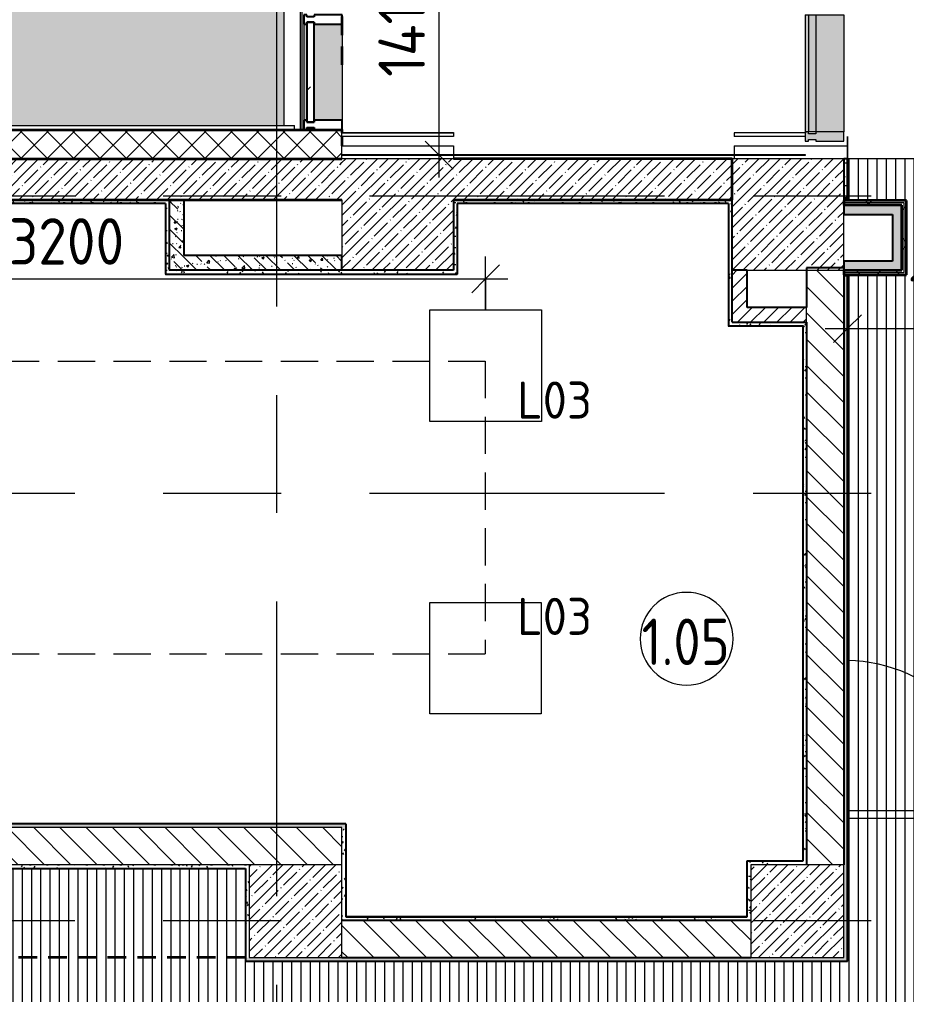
# Model space of a CAD drawing. Header units: millimetres. Extents: x -3377 to 186574, y -8553 to 29000.
# Drawn here: x 2325 to 7098, y 10701 to 15950 of the extents above; entities that cross this region are included whole.
import ezdxf

# ---------------------------------------------------------------- set-up
doc = ezdxf.new("R2010")
doc.units = ezdxf.units.MM
for name, pattern in [('200_ШТРИХ_ш1п0_6_', [160, 100, -60]), ('ADSK_Штрих_ш2 п1', [300, 200, -100]), ('Осевая', [3175, 635, -476.25, 1587.5, -476.25])]:
    doc.linetypes.add(name, pattern=pattern)
for name, color, linetype, lineweight in [('A-ANNO-DIMS', 7, 'Continuous', 9), ('A-ANNO-DIMS-100', 7, 'Continuous', 9), ('A-AREA-IDEN', 7, 'Continuous', 9), ('A-CLNG-PATT', 7, 'Continuous', 9), ('A-DETL', 7, 'Continuous', 9), ('A-DETL-1', 7, 'ADSK_Штрих_ш2 п1', 9), ('A-DOOR', 7, 'Continuous', 9), ('A-DOOR-1', 7, 'Continuous', 13), ('A-GLAZ-CURT', 7, 'Continuous', 9), ('A-GLAZ-CURT-1', 7, 'Continuous', 25), ('A-GLAZ-CWMG', 7, 'Continuous', 9), ('A-GLAZ-CWMG-1', 7, 'Continuous', 25), ('A-WALL', 7, 'Continuous', 9), ('E-LITE-EQPM-IDEN', 7, 'Continuous', 9), ('I-WALL', 7, 'Continuous', 9), ('S-COLS', 7, 'Continuous', 9), ('Оси-2', 7, 'Осевая', 9)]:
    doc.layers.add(name, color=color, linetype=linetype, lineweight=lineweight)
for name, color, linetype, lineweight, true_color in [('A-ANNO-NOTE', 1, 'Continuous', 9, 0xff0000), ('A-AREA', 7, '200_ШТРИХ_ш1п0_6_', 35, 0x0000a0), ('A-CLNG-1', 7, 'Continuous', 9, 0xc0c0c0), ('A-DETL-GENF-2', 7, 'Continuous', 9, 0xeeeeee), ('A-WALL-1', 7, 'Continuous', 35, 0x3c3c3c), ('A-WALL-2', 7, 'Continuous', 25, 0x3c3c3c), ('A-WALL-3', 7, 'Continuous', 13, 0x3c3c3c), ('A-WALL-FNSH-1', 7, 'Continuous', 9, 0x3c3c3c), ('A-WALL-FNSH-2', 7, 'Continuous', 13, 0x3c3c3c)]:
    doc.layers.add(name, color=color, linetype=linetype, lineweight=lineweight, true_color=true_color)
doc.styles.add('GOST Common', font='GOST_Common.ttf', dxfattribs={"width": 0.9, "height": 250})
doc.styles.add('GOST Common_1', font='GOST_Common.ttf', dxfattribs={"height": 200})
doc.styles.add('ISOCPEUR', font='isocpeur.ttf', dxfattribs={"width": 0.9, "height": 250})
doc.dimstyles.new('ISO-2_5_0_9К_БОЛЬШОЙ', dxfattribs={"dimscale": 304.8, "dimtxt": 248.995294, "dimasz": 0.492126, "dimexe": 0.393701, "dimexo": 0.984252, "dimgap": 0, "dimtad": 1, "dimdec": 0, "dimrnd": 10, "dimzin": 0, "dimdsep": 46, "dimtxsty": 'ISOCPEUR', "dimblk1": 'OBLIQUE', "dimblk2": 'OBLIQUE', "dimsah": 1, "dimcen": 0.09, "dimdle": 0.393701, "dimazin": 0, "dimtfac": 1, "dimtdec": 4, "dimtix": 1, "dimtmove": 0, "dimatfit": 3, "dimfxl": 1, "dimtvp": 1, "dimtolj": 1, "dimtzin": 0, "dimarcsym": 2})
doc.dimstyles.new('ISO-2_5_0_9К_БОЛЬШОЙ_1', dxfattribs={"dimscale": 304.8, "dimtxt": 248.995294, "dimasz": 0.492126, "dimexe": 0.393701, "dimexo": 0.984252, "dimgap": 0, "dimtad": 1, "dimdec": 0, "dimrnd": 10, "dimzin": 0, "dimdsep": 46, "dimtxsty": 'ISOCPEUR', "dimblk1": 'OBLIQUE', "dimblk2": 'OBLIQUE', "dimsah": 1, "dimcen": 0.09, "dimdle": 0.393701, "dimazin": 0, "dimtfac": 1, "dimtdec": 4, "dimtix": 1, "dimtmove": 2, "dimatfit": 3, "dimfxl": 1, "dimtvp": 1, "dimtolj": 1, "dimtzin": 0, "dimarcsym": 2})
doc.dimstyles.new('ISO-2_5_0_9К_БОЛЬШОЙ_округление_1', dxfattribs={"dimscale": 304.8, "dimtxt": 248.995294, "dimasz": 0.492126, "dimexe": 0.393701, "dimexo": 0, "dimgap": 0, "dimtad": 1, "dimdec": 0, "dimrnd": 10, "dimzin": 0, "dimdsep": 46, "dimtxsty": 'ISOCPEUR', "dimblk1": 'OBLIQUE', "dimblk2": 'OBLIQUE', "dimsah": 1, "dimcen": 0.09, "dimdle": 0.393701, "dimazin": 0, "dimtfac": 1, "dimtdec": 4, "dimtix": 1, "dimtmove": 0, "dimatfit": 3, "dimfxl": 1, "dimtvp": 1, "dimtolj": 1, "dimtzin": 0, "dimarcsym": 2})
pattern_1 = [(135, (0, 0), (-70.7107, -70.7107), [])]
pattern_2 = [(45, (0, 0), (-57.02463, 57.02463), []), (45, (57.025, 0), (-57.02463, 57.02463), [100.806, -20.161, 3.353, -16.808])]
pattern_3 = [(135, (0, 0), (-75.43415, -75.43415), [106.68, -17.78, 3.556, -17.78]), (135, (0, 75.39), (-75.43415, -75.43415), []), (50, (0, 0), (127.5292, -11.1576), [13.335, -146.685]), (355, (0, 0), (-24.6697, 133.74), [10.668, -117.348]), (100.451, (10.63, -0.93), (102.8597, 122.5818), [11.333, -124.663]), (46.184, (0, 35.56), (189.7552, -29.4304), [20.002, -220.027]), (96.636, (15.81, 33.1), (166.1822, 173.1996), [17, -186.995]), (351.184, (0, 35.56), (166.184, 173.1976), [16.002, -176.022]), (21, (17.78, 26.67), (106.1303, -71.586), [13.335, -146.685]), (326, (17.78, 26.67), (43.2619, 128.9318), [10.668, -117.348]), (71.451, (26.62, 20.7), (149.392, 57.3451), [11.333, -124.663]), (37.5, (0, 0), (2.16223, 59.18836), [3.353, -112.573, 3.353, -115.773, -117.793]), (37.5, (0, 0), (2.16223, 59.18836), [-235.052, 3.353, -114.44]), (7.5, (0, 0), (46.77386, 70.12615), [3.353, -64.567, 3.353, -109.906, -44.894]), (7.5, (0, 0), (46.77386, 70.12615), [-181.178, 3.353, -41.542]), (327.5, (-39.65, 0), (94.91367, -4.0101), [3.353, -41.097, 3.353, -135.331, -184.023]), (327.5, (-39.65, 0), (94.91367, -4.0101), [-183.134, 3.353, -180.67]), (317.5, (-57.43, 0), (103.69057, 17.7988), [3.353, -54.432, 3.353, -88.748, -130.683]), (317.5, (-57.43, 0), (103.69057, 17.7988), [-149.885, 3.353, -127.33])]
pattern_4 = [(45, (0, 0), (-35.35534, 35.35534), [])]
pattern_5 = [(0, (0, 0), (121.92, 30.48), [10.058, -81.382, 10.058, -81.382, -487.68]), (0, (0, 0), (121.92, 30.48), [-182.88, 10.058, -172.822, 10.058, -81.382, -213.36]), (0, (0, 0), (121.92, 30.48), [-457.2, 10.058, -50.902, 10.058, -142.342]), (120, (45.72, 15.24), (-87.356454, 90.34582), [10.058, -81.382, 10.058, -81.382, -487.68]), (120, (45.72, 15.24), (-87.356454, 90.34582), [-182.88, 10.058, -172.822, 10.058, -81.382, -213.36]), (120, (45.72, 15.24), (-87.356454, 90.34582), [-457.2, 10.058, -50.902, 10.058, -142.342]), (240, (60.96, 76.2), (-34.563546, -120.82582), [10.058, -81.382, 10.058, -81.382, -487.68]), (240, (60.96, 76.2), (-34.563546, -120.82582), [-182.88, 10.058, -172.822, 10.058, -81.382, -213.36]), (240, (60.96, 76.2), (-34.563546, -120.82582), [-457.2, 10.058, -50.902, 10.058, -142.342])]
pattern_6 = [(45, (0, 0), (-106.066, 106.066), []), (135, (0, 0), (-106.066, -106.066), [])]

# ---------------------------------------------------------------- blocks, each defined once
blk = doc.blocks.new('Прямоугольный импост - Импост структурный с накладкой - 190мм-32473987-План расстановки осветительного оборудования 1 этажа в осях 1-12')
at = {"layer": 'A-GLAZ-CWMG'}
for points in [[(6570, 15345), (6570, 15975), (6553, 15975), (6553, 15345)], [(6610, 15345), (6610, 15975), (6570, 15975), (6570, 15345)], [(6760, 15345), (6760, 15975), (6610, 15975), (6610, 15345)]]:
    blk.add_hatch(color=256, dxfattribs=at).paths.add_polyline_path(points)
for p, q in [((6553, 15975), (6570, 15975)), ((6553, 15975), (6553, 15345)), ((6570, 15975), (6610, 15975)), ((6570, 15975), (6570, 15345)), ((6610, 15975), (6760, 15975)), ((6610, 15975), (6610, 15345)), ((6760, 15975), (6760, 15345)), ((6570, 15345), (6553, 15345)), ((6610, 15345), (6570, 15345)), ((6760, 15345), (6610, 15345))]:
    blk.add_line(p, q, dxfattribs=at)
blk = doc.blocks.new('Прямоугольный импост - Импост структурный с накладкой - 190мм-32540736-План расстановки осветительного оборудования 1 этажа в осях 1-12')
at = {"layer": 'A-GLAZ-CWMG'}
blk.add_hatch(color=256, dxfattribs=at).paths.add_polyline_path([(0, 17), (0, 0), (-10, 0), (-10, -40), (0, -40), (0, -190), (-50, -190), (-50, -40), (-40, -40), (-40, 0), (-50, 0), (-50, 17), (-10, 17)])
for p, q in [((-50, 0), (-50, 17)), ((-50, 17), (0, 17)), ((-40, 0), (-50, 0)), ((-40, -40), (-40, 0)), ((-10, 0), (-10, -40)), ((0, 0), (-10, 0)), ((0, 17), (0, 0)), ((-50, -190), (-50, -40)), ((-50, -40), (-40, -40)), ((-10, -40), (0, -40)), ((0, -40), (0, -190)), ((0, -190), (-50, -190))]:
    blk.add_line(p, q, dxfattribs=at)
blk = doc.blocks.new('110_Дверь_СКБ_1Ст_Внутренняя1 - Д-8 950x2100h_охрана-31784688-План расстановки осветительного оборудования 1 этажа в осях 1-12')
at = {"layer": 'A-DOOR'}
blk.add_arc((437.5, 100), 850, 90, 178.6473, dxfattribs=at)
at = {"layer": 'A-DOOR-1'}
for p, q in [((437.5, 950), (397.5, 950)), ((397.5, 950), (397.5, 120)), ((437.5, 120), (437.5, 950))]:
    blk.add_line(p, q, dxfattribs=at)
blk = doc.blocks.new('BSC_Колонна _Прямоугольная - 500х500-22206884-План расстановки осветительного оборудования 1 этажа в осях 1-12')
at = {"layer": 'S-COLS'}
h = blk.add_hatch(dxfattribs=at)
h.set_pattern_fill('FP_58', color=256, style=0, pattern_type=2)
h.set_pattern_definition([(45, (-6510, -11150), (-57.02463, 57.02463), []), (45, (-6452.975, -11150), (-57.02463, 57.02463), [100.806, -20.161, 3.353, -16.808])])
h.paths.add_polyline_path([(50, -250), (250, -250), (250, 250), (-250, 250), (-250, -250), (-194.2, -250)])
for p, q in [((250, 250), (-250, 250)), ((-250, 250), (-250, -250)), ((250, -250), (250, 250)), ((-250, -250), (250, -250))]:
    blk.add_line(p, q, dxfattribs=at)
blk = doc.blocks.new('BSC_Колонна _Прямоугольная - 500х500-V41-План расстановки осветительного оборудования 1 этажа в осях 1-12')
at = {"layer": 'S-COLS'}
h = blk.add_hatch(dxfattribs=at)
h.set_pattern_fill('FP_59', color=256, style=0, pattern_type=2)
h.set_pattern_definition([(45, (-3810, -11150), (-57.0246, 57.0246), []), (45, (-3752.975, -11150), (-57.0246, 57.0246), [100.806, -20.161, 3.353, -16.808])])
h.paths.add_polyline_path([(250, -250), (250, 250), (-250, 250), (-250, -250), (-185.3, -250)])
for p, q in [((250, 250), (-250, 250)), ((-250, 250), (-250, -250)), ((250, -250), (250, 250)), ((-250, -250), (250, -250))]:
    blk.add_line(p, q, dxfattribs=at)
blk = doc.blocks.new('Прямоугольный импост - Импост структурный с накладкой - 170мм-23186685-План расстановки осветительного оборудования 1 этажа в осях 1-12')
at = {"layer": 'A-GLAZ-CWMG'}
for p, q in [((3836.1, 15358.1), (3836.1, 16073.1)), ((3846.1, 15358.1), (3846.1, 16073.1)), ((3846.1, 15358.1), (3836.1, 15358.1)), ((3854.1, 15358.1), (3846.1, 15358.1)), ((3886.1, 15358.1), (3871.1, 15358.1)), ((3886.1, 15358.1), (3886.1, 15368.1)), ((3911.1, 15358.1), (3886.1, 15358.1))]:
    blk.add_line(p, q, dxfattribs=at)
blk = doc.blocks.new('Прямоугольный импост - Импост структурный с накладкой - 170мм-23186686-План расстановки осветительного оборудования 1 этажа в осях 1-12')
at = {"layer": 'A-GLAZ-CWMG'}
blk.add_line((3886.1, 15358.1), (3871.1, 15358.1), dxfattribs=at)
blk = doc.blocks.new('Системная панель - Стекло - 40мм-23998927-План расстановки осветительного оборудования 1 этажа в осях 1-12')
at = {"layer": 'A-GLAZ-CURT'}
h = blk.add_hatch(dxfattribs=at)
h.set_pattern_fill('FP_84', color=256, style=0, pattern_type=2)
h.set_pattern_definition([(135, (15566.62, -3971.1), (-282.843, -282.843), [200, -600]), (135, (15666.62, -4171.1), (-282.843, -282.843), [600, -200]), (135, (15766.62, -3771.1), (-282.843, -282.843), [200, -600])])
h.paths.add_polyline_path([(268.5, 15), (268.5, 40), (-268.5, 40), (-268.5, 0), (268.5, 0)])
at = {"layer": 'A-GLAZ-CURT-1'}
for p, q in [((268.5, 40), (-268.5, 40)), ((-268.5, 40), (-268.5, 0)), ((-268.5, 0), (268.5, 0)), ((268.5, 0), (268.5, 40))]:
    blk.add_line(p, q, dxfattribs=at)
blk = doc.blocks.new('Прямоугольный импост - Импост структурный с накладкой - 190мм-23998928-План расстановки осветительного оборудования 1 этажа в осях 1-12')
at = {"layer": 'A-GLAZ-CWMG-1'}
for p, q in [((-50, 0), (-50, 17)), ((-50, 17), (0, 17)), ((-40, 0), (-50, 0)), ((-40, -40), (-40, 0)), ((0, 0), (-10, 0)), ((-10, 0), (-10, -40)), ((0, 17), (0, 0)), ((-50, -190), (-50, -40)), ((-50, -40), (-40, -40)), ((-10, -40), (0, -40)), ((0, -40), (0, -190)), ((0, -190), (-50, -190))]:
    blk.add_line(p, q, dxfattribs=at)
blk = doc.blocks.new('Прямоугольный импост - Импост структурный с накладкой - 190мм-23998909-План расстановки осветительного оборудования 1 этажа в осях 1-12')
at = {"layer": 'A-GLAZ-CWMG-1'}
for p, q in [((-25, 0), (-25, 17)), ((-25, 17), (25, 17)), ((-15, 0), (-25, 0)), ((-15, -40), (-15, 0)), ((25, 0), (15, 0)), ((15, 0), (15, -40)), ((25, 17), (25, 0)), ((-25, -190), (-25, -40)), ((-25, -40), (-15, -40)), ((15, -40), (25, -40)), ((25, -40), (25, -190)), ((25, -190), (-25, -190))]:
    blk.add_line(p, q, dxfattribs=at)
blk = doc.blocks.new('Прямоугольный импост - Импост структурный с накладкой - 190мм-23998911-План расстановки осветительного оборудования 1 этажа в осях 1-12')
at = {"layer": 'A-GLAZ-CWMG'}
for points in [[(3861.1, 15408.1), (3871.1, 15408.1), (3871.1, 15925.1), (3854.1, 15925.1), (3854.1, 15408.1)], [(4060, 15408.1), (4061.1, 15408.1), (4061.1, 15925.1), (3911.1, 15925.1), (3911.1, 15408.1), (4031.1, 15408.1)]]:
    blk.add_hatch(color=256, dxfattribs=at).paths.add_polyline_path(points)
for p, q in [((3854.1, 15925.1), (3854.1, 15408.1)), ((4061.1, 15925.1), (4061.1, 15408.1))]:
    blk.add_line(p, q, dxfattribs=at)
blk = doc.blocks.new('DIMBLOCK27-План расстановки осветительного оборудования 1 этажа в осях 1-12')
at = {"layer": 'A-ANNO-DIMS-100'}
for p, q in [((1631, 14397.5), (1631, 14673.8)), ((4833.2, 14386.5), (4833.2, 14673.8)), ((1631, 14553.8), (4953.2, 14553.8)), ((1631, 14553.8), (1631, 14397.5)), ((4833.2, 14553.8), (4833.2, 14386.5))]:
    blk.add_line(p, q, dxfattribs=at)
at = {"layer": 'A-ANNO-DIMS-100', "lineweight": 20}
for p, q in [((1631, 14553.8), (1706, 14628.8)), ((4833.2, 14553.8), (4908.2, 14628.8)), ((1631, 14553.8), (1556, 14478.8)), ((4833.2, 14553.8), (4758.2, 14478.8))]:
    blk.add_line(p, q, dxfattribs=at)
at = {"layer": 'A-ANNO-DIMS-100', "color": 0, "insert": (2267.4, 14880.4), "char_height": 250, "width": 758.478, "attachment_point": 1, "line_spacing_factor": 1.149209, "style": 'ISOCPEUR'}
blk.add_mtext('3200', dxfattribs=at)
blk = doc.blocks.new('_Oblique')
at = {"color": 0, "linetype": 'ByBlock', "lineweight": -2}
blk.add_line((-0.5, -0.5), (0.5, 0.5), dxfattribs=at)
blk = doc.blocks.new('Марка_Помещения - Номер-25198446-План расстановки осветительного оборудования 1 этажа в осях 1-12')
at = {"layer": 'A-AREA-IDEN'}
for start, end in [(360, 180), (180, 360)]:
    blk.add_arc((0, 0), 2.5, start, end, dxfattribs=at)
blk = doc.blocks.new('DIMBLOCK92-План расстановки осветительного оборудования 1 этажа в осях 1-12')
at = {"layer": 'A-ANNO-DIMS-100'}
for p, q in [((6781, 14092), (6781, 14406)), ((8031, 13779), (8031, 14406)), ((6661, 14286), (8031, 14286)), ((6781, 14286), (6781, 14092)), ((8031, 14286), (8031, 13779))]:
    blk.add_line(p, q, dxfattribs=at)
at = {"layer": 'A-ANNO-DIMS-100', "lineweight": 20}
for p, q in [((6781, 14286), (6856, 14361)), ((8031, 14286), (8106, 14361)), ((6781, 14286), (6706, 14211)), ((8031, 14286), (7956, 14211))]:
    blk.add_line(p, q, dxfattribs=at)
at = {"layer": 'A-ANNO-DIMS-100', "color": 0, "insert": (7111.5, 14612.6), "char_height": 250, "width": 706.764, "attachment_point": 1, "line_spacing_factor": 1.149209, "style": 'ISOCPEUR'}
blk.add_mtext('1250', dxfattribs=at)
blk = doc.blocks.new('DIMBLOCK95-План расстановки осветительного оборудования 1 этажа в осях 1-12')
at = {"layer": 'A-ANNO-DIMS-100'}
for p, q in [((9344.6, 10759), (9344.6, 13199)), ((9538.6, 13079), (9224.6, 13079)), ((9344.6, 13079), (9538.6, 13079)), ((7163, 10879), (9464.6, 10879)), ((9344.6, 10879), (7163, 10879))]:
    blk.add_line(p, q, dxfattribs=at)
at = {"layer": 'A-ANNO-DIMS-100', "lineweight": 20}
for p, q in [((9344.6, 13079), (9269.6, 13154)), ((9344.6, 13079), (9419.6, 13004)), ((9344.6, 10879), (9269.6, 10954)), ((9344.6, 10879), (9419.6, 10804))]:
    blk.add_line(p, q, dxfattribs=at)
at = {"layer": 'A-ANNO-DIMS-100', "color": 0, "insert": (9018, 11663), "char_height": 250, "width": 758.478, "attachment_point": 1, "rotation": 90, "line_spacing_factor": 1.149209, "style": 'ISOCPEUR'}
blk.add_mtext('2200', dxfattribs=at)
blk = doc.blocks.new('DIMBLOCK96-План расстановки осветительного оборудования 1 этажа в осях 1-12')
at = {"layer": 'A-ANNO-DIMS-100'}
for p, q in [((8544.6, 10759), (8544.6, 12599)), ((8738.6, 12479), (8424.6, 12479)), ((8544.6, 12479), (8738.6, 12479)), ((7163, 10879), (8664.6, 10879)), ((8544.6, 10879), (7163, 10879))]:
    blk.add_line(p, q, dxfattribs=at)
at = {"layer": 'A-ANNO-DIMS-100', "lineweight": 20}
for p, q in [((8544.6, 12479), (8469.6, 12554)), ((8544.6, 12479), (8619.6, 12404)), ((8544.6, 10879), (8469.6, 10954)), ((8544.6, 10879), (8619.6, 10804))]:
    blk.add_line(p, q, dxfattribs=at)
at = {"layer": 'A-ANNO-DIMS-100', "color": 0, "insert": (8218, 11384.5), "char_height": 250, "width": 706.764, "attachment_point": 1, "rotation": 90, "line_spacing_factor": 1.149209, "style": 'ISOCPEUR'}
blk.add_mtext('1600', dxfattribs=at)
blk = doc.blocks.new('DIMBLOCK107-План расстановки осветительного оборудования 1 этажа в осях 1-12')
at = {"layer": 'A-ANNO-DIMS-100', "lineweight": 20}
for p, q in [((4583.1, 16632.5), (4508.1, 16707.5)), ((4583.1, 16632.5), (4658.1, 16557.5)), ((4583.1, 15220), (4508.1, 15295)), ((4583.1, 15220), (4658.1, 15145))]:
    blk.add_line(p, q, dxfattribs=at)
at = {"layer": 'A-ANNO-DIMS-100'}
for p, q in [((5012.5, 16632.5), (4463.1, 16632.5)), ((4583.1, 15100), (4583.1, 16632.5)), ((4583.1, 16632.5), (5012.5, 16632.5)), ((4477.1, 15220), (4703.1, 15220)), ((4583.1, 15220), (4477.1, 15220))]:
    blk.add_line(p, q, dxfattribs=at)
at = {"layer": 'A-ANNO-DIMS-100', "color": 0, "insert": (4256.5, 15641.3), "char_height": 250, "width": 683.779, "attachment_point": 1, "rotation": 90, "line_spacing_factor": 1.149209, "style": 'ISOCPEUR'}
blk.add_mtext('1410', dxfattribs=at)

msp = doc.modelspace()

# ---------------------------------------------------------------- hatches: boundary and pattern name
at = {"layer": 'A-CLNG-PATT'}
h = msp.add_hatch(dxfattribs=at)
h.set_pattern_fill('FP_90', color=256, style=0, pattern_type=2)
h.set_pattern_definition([(90, (13490.04, 13229.96), (-50, 3e-15), [])])
h.paths.add_polyline_path([(12707.3, 7920), (19990, 7920), (19990, 10880), (13690, 10880), (13690, 15200), (6780, 15200), (6780, 14975), (7097.5, 14975), (7097.5, 14575), (6780, 14575), (6780, 10880), (3539, 10880), (3539, 11380), (1831, 11379), (1830, 10880), (545, 10880), (545, 10600), (130, 10600), (130, 8520), (1290, 8520), (1290, 7920), (12370.9, 7920)])
h.paths.add_polyline_path([(12142.7, 8019.5), (12117.3, 8019.5), (12117.3, 8473.2), (12142.7, 8473.2)])
h.paths.add_polyline_path([(4142.7, 8019.5), (4117.3, 8019.5), (4117.3, 8473.2), (4142.7, 8473.2)])
h.paths.add_polyline_path([(8117.3, 8819.5), (8117.3, 9549.7), (8142.7, 9555.8), (8142.7, 8819.5)])
h.paths.add_polyline_path([(16142.7, 8820.1), (16117.3, 8820.1), (16117.3, 9739.6), (16142.7, 9727.6)])
h.paths.add_polyline_path([(12418.3, 11498.1), (12418.3, 11592.8), (12443.7, 11578.5), (12443.7, 11498.1)])
h.paths.add_polyline_path([(8043.7, 11498.1), (8018.3, 11498.1), (8018.3, 11547.6), (8043.7, 11561.3)])
at = {"layer": 'A-DETL-GENF-2'}
msp.add_hatch(color=256, dxfattribs=at).paths.add_polyline_path([(-290, 15380), (3749.1, 15380), (3749.1, 16073.1), (3297.1, 16073.1), (3297.1, 16118.1), (3749.1, 16118.1), (3749.1, 17618.1), (2851.1, 17618.1), (2851.1, 17663.1), (3749.1, 17663.1), (3749.1, 19082.1), (2871.1, 19082.1), (2871.1, 19127.1), (3749.1, 19127.1), (3749.1, 20627.1), (3317.1, 20627.1), (3317.1, 20672.1), (3749.1, 20672.1), (3749.1, 27252), (-290, 27252), (-290, 16953)])
at = {"layer": 'A-WALL'}
h = msp.add_hatch(dxfattribs=at)
h.set_pattern_fill('FP_6', color=256, style=0, pattern_type=2)
h.set_pattern_definition([(45, (0, 0), (-70.7107, 70.7107), []), (135, (0, 0), (-70.7107, -70.7107), [])])
h.paths.add_polyline_path([(4060, 15200), (4060, 15350), (-110, 15350), (-110, 15200), (4031.1, 15200)])
at = {"layer": 'I-WALL'}
h = msp.add_hatch(dxfattribs=at)
h.set_pattern_fill('FP_1', color=256, style=0, pattern_type=2)
h.set_pattern_definition(pattern_2)
h.paths.add_polyline_path([(3130, 14980), (4060, 14980), (4060, 15200), (390, 15200), (390, 14980), (933.6, 14980)])
h.paths.add_polyline_path([(4970.3, 14980), (6160, 14980), (6160, 15200), (4660, 15200), (4660, 14980)])
h = msp.add_hatch(dxfattribs=at)
h.set_pattern_fill('FP_85', color=256, style=0, pattern_type=2)
h.set_pattern_definition(pattern_5)
h.paths.add_polyline_path([(6780, 14990), (6780, 15200), (6760, 15200), (6760, 14990)])
h = msp.add_hatch(dxfattribs=at)
h.set_pattern_fill('FP_85', color=256, style=0, pattern_type=2)
h.set_pattern_definition(pattern_5)
h.paths.add_polyline_path([(3109, 14960), (3130, 14960), (3130, 14980), (460, 14980), (460, 14960), (3045.5, 14960)])
h = msp.add_hatch(dxfattribs=at)
h.set_pattern_fill('FP_85', color=256, style=0, pattern_type=2)
h.set_pattern_definition(pattern_5)
h.paths.add_polyline_path([(3130, 14580), (3130, 14960), (3110, 14960), (3110, 14580)])
h = msp.add_hatch(dxfattribs=at)
h.set_pattern_fill('FP_32', color=256, style=0, pattern_type=2)
h.set_pattern_definition(pattern_3)
h.paths.add_polyline_path([(3210, 14600), (3210, 14980), (3130, 14980), (3130, 14600)])
h = msp.add_hatch(dxfattribs=at)
h.set_pattern_fill('FP_85', color=256, style=0, pattern_type=2)
h.set_pattern_definition(pattern_5)
h.paths.add_polyline_path([(6139, 14960), (6160, 14960), (6160, 14980), (4660, 14980), (4660, 14960), (4970.3, 14960)])
h = msp.add_hatch(dxfattribs=at)
h.set_pattern_fill('FP_85', color=256, style=0, pattern_type=2)
h.set_pattern_definition(pattern_5)
h.paths.add_polyline_path([(4680, 14600), (4680, 14960), (4660, 14960), (4660, 14600)])
h = msp.add_hatch(dxfattribs=at)
h.set_pattern_fill('FP_85', color=256, style=0, pattern_type=2)
h.set_pattern_definition(pattern_5)
h.paths.add_polyline_path([(6140, 14300), (6160, 14300), (6160, 14960), (6140, 14959), (6140, 14320)])
h = msp.add_hatch(dxfattribs=at)
h.set_pattern_fill('FP_92', color=256, style=0, pattern_type=2)
h.set_pattern_definition(pattern_6)
h.paths.add_polyline_path([(7022.5, 14962.5), (7097.5, 14962.5), (7097.5, 14975), (6760, 14975), (6760, 14962.5), (6988.6, 14962.5)])
h = msp.add_hatch(dxfattribs=at)
h.set_pattern_fill('FP_92', color=256, style=0, pattern_type=2)
h.set_pattern_definition(pattern_6)
h.paths.add_polyline_path([(6760, 14950), (7085, 14950), (7085, 14962.5), (6760, 14962.5)])
h = msp.add_hatch(dxfattribs=at)
h.set_pattern_fill('FP_92', color=256, style=0, pattern_type=2)
h.set_pattern_definition(pattern_6)
h.paths.add_polyline_path([(7097.5, 14587.5), (7097.5, 14962.5), (7085, 14962.5), (7085, 14587.5)])
for points in [[(6988.6, 14900), (7072.5, 14900), (7072.5, 14950), (6760, 14950), (6760, 14900), (6780, 14900)], [(7022.5, 14650), (7072.5, 14650), (7072.5, 14900), (7022.5, 14900), (7022.5, 14833.1)], [(6780, 14600), (7072.5, 14600), (7072.5, 14650), (6760, 14650), (6760, 14600)]]:
    msp.add_hatch(color=256, dxfattribs=at).paths.add_polyline_path(points)
h = msp.add_hatch(dxfattribs=at)
h.set_pattern_fill('FP_92', color=256, style=0, pattern_type=2)
h.set_pattern_definition(pattern_6)
h.paths.add_polyline_path([(7072.5, 14600), (7085, 14600), (7085, 14950), (7072.5, 14950), (7072.5, 14650)])
h = msp.add_hatch(dxfattribs=at)
h.set_pattern_fill('FP_32', color=256, style=0, pattern_type=2)
h.set_pattern_definition(pattern_3)
h.paths.add_polyline_path([(3624.7, 14600), (4060, 14600), (4060, 14680), (3210, 14680), (3210, 14600)])
h = msp.add_hatch(dxfattribs=at)
h.set_pattern_fill('FP_85', color=256, style=0, pattern_type=2)
h.set_pattern_definition(pattern_5)
h.paths.add_polyline_path([(4060, 14580), (4680, 14580), (4680, 14600), (3130, 14600), (3130, 14580), (3624.7, 14580)])
h = msp.add_hatch(dxfattribs=at)
h.set_pattern_fill('FP_41', color=256, style=0, pattern_type=2)
h.set_pattern_definition(pattern_4)
h.paths.add_polyline_path([(6240, 14400), (6240, 14600), (6160, 14600), (6160, 14400)])
h = msp.add_hatch(dxfattribs=at)
h.set_pattern_fill('FP_15', color=256, style=0, pattern_type=2)
h.set_pattern_definition(pattern_1)
h.paths.add_polyline_path([(6760, 11400), (6760, 14612.5), (6751.5, 14600), (6560, 14600), (6560, 11400)])
h = msp.add_hatch(dxfattribs=at)
h.set_pattern_fill('FP_92', color=256, style=0, pattern_type=2)
h.set_pattern_definition(pattern_6)
h.paths.add_polyline_path([(6780, 14587.5), (7085, 14587.5), (7085, 14600), (6760, 14600), (6760, 14587.5)])
h = msp.add_hatch(dxfattribs=at)
h.set_pattern_fill('FP_92', color=256, style=0, pattern_type=2)
h.set_pattern_definition(pattern_6)
h.paths.add_polyline_path([(6780, 14575), (7097.5, 14575), (7097.5, 14587.5), (6760, 14587.5), (6760, 14575)])
h = msp.add_hatch(dxfattribs=at)
h.set_pattern_fill('FP_85', color=256, style=0, pattern_type=2)
h.set_pattern_definition(pattern_5)
h.paths.add_polyline_path([(6780, 10900), (6780, 14570), (6760, 14570), (6760, 10900)])
h = msp.add_hatch(dxfattribs=at)
h.set_pattern_fill('FP_41', color=256, style=0, pattern_type=2)
h.set_pattern_definition(pattern_4)
h.paths.add_polyline_path([(6560, 14320), (6560, 14400), (6160, 14400), (6160, 14320), (6484.7, 14320)])
h = msp.add_hatch(dxfattribs=at)
h.set_pattern_fill('FP_85', color=256, style=0, pattern_type=2)
h.set_pattern_definition(pattern_5)
h.paths.add_polyline_path([(6160, 14300), (6560, 14300), (6560, 14320), (6160, 14320)])
h = msp.add_hatch(dxfattribs=at)
h.set_pattern_fill('FP_85', color=256, style=0, pattern_type=2)
h.set_pattern_definition(pattern_5)
h.paths.add_polyline_path([(6560, 11400), (6560, 14300), (6540, 14299), (6540, 11400)])
h = msp.add_hatch(dxfattribs=at)
h.set_pattern_fill('FP_85', color=256, style=0, pattern_type=2)
h.set_pattern_definition(pattern_5)
h.paths.add_polyline_path([(1610, 11600), (4080, 11600), (4080, 11620), (110, 11620), (110, 11600), (1290, 11600)])
h = msp.add_hatch(dxfattribs=at)
h.set_pattern_fill('FP_15', color=256, style=0, pattern_type=2)
h.set_pattern_definition(pattern_1)
h.paths.add_polyline_path([(3934.1, 11400), (4060, 11400), (4060, 11600), (1810, 11600), (1810, 11400), (3624.7, 11400)])
h = msp.add_hatch(dxfattribs=at)
h.set_pattern_fill('FP_85', color=256, style=0, pattern_type=2)
h.set_pattern_definition(pattern_5)
h.paths.add_polyline_path([(4060, 11120), (4080, 11120), (4080, 11600), (4060, 11600), (4060, 11133)])
h = msp.add_hatch(dxfattribs=at)
h.set_pattern_fill('FP_85', color=256, style=0, pattern_type=2)
h.set_pattern_definition(pattern_5)
h.paths.add_polyline_path([(1945.6, 11380), (3540, 11380), (3539, 11400), (1810, 11400), (1810, 11380), (1831, 11380)])
h = msp.add_hatch(dxfattribs=at)
h.set_pattern_fill('FP_85', color=256, style=0, pattern_type=2)
h.set_pattern_definition(pattern_5)
h.paths.add_polyline_path([(3560, 10900), (3560, 11400), (3540, 11400), (3540, 10900), (3554.2, 10900)])
h = msp.add_hatch(dxfattribs=at)
h.set_pattern_fill('FP_85', color=256, style=0, pattern_type=2)
h.set_pattern_definition(pattern_5)
h.paths.add_polyline_path([(6539, 11400), (6540, 11400), (6539, 11420), (6240, 11420), (6240, 11400), (6315.8, 11400)])
h = msp.add_hatch(dxfattribs=at)
h.set_pattern_fill('FP_85', color=256, style=0, pattern_type=2)
h.set_pattern_definition(pattern_5)
h.paths.add_polyline_path([(6260, 11100), (6260, 11400), (6240, 11400), (6240, 11100)])
h = msp.add_hatch(dxfattribs=at)
h.set_pattern_fill('FP_85', color=256, style=0, pattern_type=2)
h.set_pattern_definition(pattern_5)
h.paths.add_polyline_path([(6240, 11100), (6239, 11120), (4060, 11120), (4060, 11100)])
h = msp.add_hatch(dxfattribs=at)
h.set_pattern_fill('FP_15', color=256, style=0, pattern_type=2)
h.set_pattern_definition(pattern_1)
h.paths.add_polyline_path([(6260, 10900), (6260, 11100), (4060, 11100), (4060, 10900)])
h = msp.add_hatch(dxfattribs=at)
h.set_pattern_fill('FP_85', color=256, style=0, pattern_type=2)
h.set_pattern_definition(pattern_5)
h.paths.add_polyline_path([(3560, 10880), (6780, 10880), (6780, 10900), (3540, 10900), (3540, 10880)])
at = {"layer": 'S-COLS'}
h = msp.add_hatch(dxfattribs=at)
h.set_pattern_fill('FP_1', color=256, style=0, pattern_type=2)
h.set_pattern_definition(pattern_2)
h.paths.add_polyline_path([(4060, 14600), (4660, 14600), (4660, 15200), (4060, 15200), (4060, 14833.1)])
h = msp.add_hatch(dxfattribs=at)
h.set_pattern_fill('FP_1', color=256, style=0, pattern_type=2)
h.set_pattern_definition(pattern_2)
h.paths.add_polyline_path([(6751.5, 14600), (6760, 14612.5), (6760, 15200), (6160, 15200), (6160, 14600), (6560, 14600)])

# ---------------------------------------------------------------- linework, layer by layer
at = {"layer": 'A-ANNO-NOTE'}
for p, q in [((4533.2, 14386.5), (5133.2, 14386.5)), ((4533.2, 13786.5), (4533.2, 14386.5)), ((5133.2, 14386.5), (5133.2, 13786.5)), ((5133.2, 13786.5), (4533.2, 13786.5)), ((4532.2, 12811.5), (5132.2, 12811.5)), ((4532.2, 12211.5), (4532.2, 12811.5)), ((5132.2, 12811.5), (5132.2, 12211.5)), ((5132.2, 12211.5), (4532.2, 12211.5))]:
    msp.add_line(p, q, dxfattribs=at)
at = {"layer": 'A-AREA'}
for p, q in [((4061.1, 15705.6), (4065, 17830)), ((4060.5, 15340), (4060.5, 15358.3)), ((4060.3, 15270), (4060.4, 15320)), ((3539, 10900), (1831, 10900))]:
    msp.add_line(p, q, dxfattribs=at)
at = {"layer": 'A-CLNG-1'}
for p in [(13690, 15200), (6780, 14975)]:
    msp.add_line(p, (6780, 15200), dxfattribs=at)
at = {"layer": 'A-DETL'}
for p, q in [((3749.1, 15380), (3749.1, 27252)), ((-290, 15380), (3749.1, 15380))]:
    msp.add_line(p, q, dxfattribs=at)
at = {"layer": 'A-DETL-1'}
for p, q in [((1631, 14111.4), (4831, 14111.4)), ((4831, 14111.4), (4831, 12534.9)), ((1631, 12534.9), (4831, 12534.9))]:
    msp.add_line(p, q, dxfattribs=at)
at = {"layer": 'A-WALL'}
for p, q in [((-290, 15380), (3805, 15380)), ((3805, 15358), (3805, 15380)), ((4060, 15350), (-260, 15350)), ((4060, 15220), (4060, 15221)), ((6140, 14960), (6140, 14960)), ((7085, 14962.5), (6760, 14962.5)), ((7085, 14587.5), (7085, 14962.5)), ((6760, 14587.5), (7085, 14587.5)), ((6560, 14320), (6560, 14400)), ((4060, 11600), (1810, 11600)), ((4060, 11400), (4060, 11600)), ((3560, 11400), (1810, 11400))]:
    msp.add_line(p, q, dxfattribs=at)
at = {"layer": 'A-WALL-1'}
for p, q in [((390, 15200), (4060, 15200)), ((6160, 15200), (4660, 15200)), ((6160, 14980), (6160, 15200)), ((415, 14980), (4060, 14980)), ((4660, 14980), (6160, 14980)), ((7097.5, 14975), (6760, 14975)), ((6760, 14975), (6760, 14950)), ((7097.5, 14575), (7097.5, 14975)), ((7072.5, 14950), (6760, 14950)), ((7072.5, 14600), (7072.5, 14950)), ((6760, 14600), (6760, 14575)), ((6760, 14600), (7072.5, 14600)), ((6760, 14575), (7097.5, 14575))]:
    msp.add_line(p, q, dxfattribs=at)
at = {"layer": 'A-WALL-2'}
for p, q in [((6780, 15200), (6760, 15200)), ((6760, 15200), (6760, 14990)), ((6780, 14990), (6780, 15200)), ((3110, 14960), (460, 14960)), ((3110, 14960), (3110, 14580)), ((3130, 14980), (3130, 14600)), ((3210, 14680), (3210, 14980)), ((4660, 14980), (4660, 14600)), ((6140, 14960), (4680, 14960)), ((4680, 14960), (4680, 14580)), ((6140, 14959), (6140, 14300)), ((6160, 14320), (6160, 14980)), ((6760, 14990), (6780, 14990)), ((6760, 14950), (6760, 14900)), ((6760, 14900), (7022.5, 14900)), ((7022.5, 14900), (7022.5, 14650)), ((4060, 14680), (3210, 14680)), ((4060, 14600), (4060, 14680)), ((6760, 14650), (6760, 11400)), ((7022.5, 14650), (6760, 14650)), ((4660, 14600), (3130, 14600)), ((6240, 14600), (6160, 14600)), ((6240, 14400), (6240, 14600)), ((6560, 14612.5), (6560, 14400)), ((6760, 14612.5), (6560, 14612.5)), ((3110, 14580), (4680, 14580)), ((6780, 14570), (6760, 14570)), ((6780, 10880), (6780, 14570)), ((6560, 14400), (6240, 14400)), ((6540, 14300), (6140, 14300)), ((6160, 14320), (6560, 14320)), ((6540, 14300), (6540, 11420)), ((6560, 14320), (6560, 11400)), ((4080, 11620), (130, 11620)), ((4080, 11620), (4080, 11120)), ((6540, 11420), (6240, 11420)), ((6240, 11120), (6240, 11420)), ((1830, 11380), (3540, 11380)), ((3540, 11380), (3540, 10880)), ((6260, 11100), (4060, 11100)), ((4080, 11120), (6240, 11120)), ((3540, 10880), (6780, 10880)), ((4060, 10900), (6260, 10900))]:
    msp.add_line(p, q, dxfattribs=at)
at = {"layer": 'A-WALL-3'}
for p, q in [((4060, 15221), (4060, 15350)), ((4060, 15200), (4060, 15220))]:
    msp.add_line(p, q, dxfattribs=at)
at = {"layer": 'A-WALL-FNSH-1'}
for p, q in [((4060, 15358), (-268, 15358)), ((4060, 15353), (4060, 15358))]:
    msp.add_line(p, q, dxfattribs=at)
at = {"layer": 'A-WALL-FNSH-2'}
for p, q in [((4060, 15353), (-263, 15353)), ((4060, 15350), (4060, 15353)), ((6781, 15320.5), (6780, 15320.5)), ((6780, 15320.5), (6780, 14976)), ((6781, 14976), (6781, 15320.5)), ((6555, 15221), (4060, 15221)), ((4060, 15220), (6555, 15220)), ((6555, 15220), (6555, 15221)), ((461, 14959), (3109, 14959)), ((3109, 14959), (3109, 14579)), ((4681, 14959), (6140, 14959)), ((4681, 14579), (4681, 14959)), ((6139, 14960), (6139, 14299)), ((6780, 14976), (6770, 14976)), ((6770, 14976), (6770, 14975)), ((7098.5, 14976), (6781, 14976)), ((3109, 14579), (4681, 14579)), ((6780, 14575), (6780, 14570)), ((6781, 10879), (6781, 14574)), ((6781, 14574), (7098.5, 14574)), ((6139, 14299), (6539, 14299)), ((6539, 14299), (6539, 11420)), ((4081, 11621), (131, 11621)), ((4081, 11121), (4081, 11621)), ((6239, 11421), (6239, 11120)), ((6540, 11421), (6239, 11421)), ((1830, 11379), (3540, 11379)), ((3539, 11380), (3539, 10879)), ((6240, 11121), (4081, 11121)), ((3539, 10879), (6781, 10879))]:
    msp.add_line(p, q, dxfattribs=at)
at = {"layer": 'I-WALL'}
for p, q in [((4060, 15341), (4660, 15341)), ((4060, 15340), (4660, 15340)), ((4660, 15341), (4660, 15320)), ((6170, 15340), (6170, 15320)), ((6555, 15340), (6170, 15340)), ((6175, 15341), (6555, 15341)), ((6175, 15341), (6175, 15340)), ((6553, 15340), (6553, 15320)), ((6555, 15341), (6555, 15340)), ((4660, 15320), (4060, 15320)), ((6553, 15320), (6170, 15320)), ((4060, 15270), (4660, 15270)), ((4660, 15270), (4660, 15200)), ((6170, 15270), (6780, 15270)), ((6170, 15270), (6170, 15200)), ((6140, 14959), (6140, 14960))]:
    msp.add_line(p, q, dxfattribs=at)
at = {"layer": 'S-COLS'}
for p, q in [((4660, 15200), (4060, 15200)), ((6760, 15200), (6160, 15200)), ((6160, 15200), (6160, 14600)), ((6760, 14600), (6760, 15200)), ((4060, 14980), (4060, 14600)), ((4660, 14600), (4660, 14980)), ((4060, 14600), (4660, 14600)), ((6160, 14600), (6760, 14600))]:
    msp.add_line(p, q, dxfattribs=at)
at = {"layer": 'Оси-2'}
for p, q in [((3710, 593.7), (3710, 24898.1)), ((-77.3, 15000), (35397.1, 15000)), ((-77.3, 13400), (35397.1, 13400)), ((-77.3, 11100), (35997.1, 11100))]:
    msp.add_line(p, q, dxfattribs=at)

# ---------------------------------------------------------------- block references
at = {"layer": 'A-AREA-IDEN', "xscale": 99.99999999999993, "yscale": 99.99999999999993, "zscale": 99.99999999999993}
msp.add_blockref('Марка_Помещения - Номер-25198446-План расстановки осветительного оборудования 1 этажа в осях 1-12', (5914.5, 12616.4), dxfattribs=at)
at = {"layer": 'A-DOOR', "rotation": 270}
msp.add_blockref('110_Дверь_СКБ_1Ст_Внутренняя1 - Д-8 950x2100h_охрана-31784688-План расстановки осветительного оборудования 1 этажа в осях 1-12', (6660, 12087.5), dxfattribs=at)
at = {"layer": 'A-GLAZ-CURT', "rotation": 269.9999999999999}
msp.add_blockref('Системная панель - Стекло - 40мм-23998927-План расстановки осветительного оборудования 1 этажа в осях 1-12', (3871.1, 15666.6), dxfattribs=at)
at = {"layer": 'A-GLAZ-CWMG'}
for name in ['Прямоугольный импост - Импост структурный с накладкой - 170мм-23186685-План расстановки осветительного оборудования 1 этажа в осях 1-12', 'Прямоугольный импост - Импост структурный с накладкой - 190мм-32473987-План расстановки осветительного оборудования 1 этажа в осях 1-12', 'Прямоугольный импост - Импост структурный с накладкой - 190мм-23998911-План расстановки осветительного оборудования 1 этажа в осях 1-12', 'Прямоугольный импост - Импост структурный с накладкой - 170мм-23186686-План расстановки осветительного оборудования 1 этажа в осях 1-12']:
    msp.add_blockref(name, (0, 0), dxfattribs=at)
at = {"layer": 'A-GLAZ-CWMG', "extrusion": (0, 0, -1), "rotation": 270.0000000000001}
for name, p in [('Прямоугольный импост - Импост структурный с накладкой - 190мм-23998909-План расстановки осветительного оборудования 1 этажа в осях 1-12', (-3871.1, 15950.1)), ('Прямоугольный импост - Импост структурный с накладкой - 190мм-23998928-План расстановки осветительного оборудования 1 этажа в осях 1-12', (-3871.1, 15358.1)), ('Прямоугольный импост - Импост структурный с накладкой - 190мм-32540736-План расстановки осветительного оборудования 1 этажа в осях 1-12', (-6570, 15295))]:
    msp.add_blockref(name, p, dxfattribs=at)
at = {"layer": 'S-COLS'}
for name, p in [('BSC_Колонна _Прямоугольная - 500х500-V41-План расстановки осветительного оборудования 1 этажа в осях 1-12', (3810, 11150)), ('BSC_Колонна _Прямоугольная - 500х500-22206884-План расстановки осветительного оборудования 1 этажа в осях 1-12', (6510, 11150))]:
    msp.add_blockref(name, p, dxfattribs=at)

# ---------------------------------------------------------------- texts
at = {"layer": 'A-AREA-IDEN', "insert": (5672.6, 12725), "char_height": 250, "width": 606.076, "attachment_point": 1, "style": 'GOST Common'}
msp.add_mtext('1.05', dxfattribs=at)
at = {"layer": 'E-LITE-EQPM-IDEN', "char_height": 200, "width": 521.097, "attachment_point": 1, "style": 'GOST Common_1'}
for insert in [(5002.6, 14001.4), (5002.6, 12836.9)]:
    msp.add_mtext('L03', dxfattribs=dict(at, insert=insert))

# ---------------------------------------------------------------- dimensions: what is measured, and where the dimension line sits
at = {"layer": 'A-ANNO-DIMS'}
for base, p1, p2, dimstyle, override, picture, middle in [((4583.13583, 16632.50003), (4477.06981, 15220), (5012.50011, 16632.50003), 'ISO-2_5_0_9К_БОЛЬШОЙ_округление_1', {"dimpost": '<>', "dimfxl": 1510.576697}, 'DIMBLOCK107-План расстановки осветительного оборудования 1 этажа в осях 1-12', (4458.13583, 15926.25001)), ((9344.6, 13079), (6863, 10879), (9238.6, 13079), 'ISO-2_5_0_9К_БОЛЬШОЙ', {"dimpost": '<>', "dimfxl": 3237.786085}, 'DIMBLOCK95-План расстановки осветительного оборудования 1 этажа в осях 1-12', (9219.6, 11979)), ((8544.6, 12479), (6863, 10879), (8438.6, 12479), 'ISO-2_5_0_9К_БОЛЬШОЙ', {"dimpost": '<>', "dimfxl": 2245.522588}, 'DIMBLOCK96-План расстановки осветительного оборудования 1 этажа в осях 1-12', (8419.6, 11679))]:
    dim = msp.add_linear_dim(base=base, p1=p1, p2=p2, angle=90, dimstyle=dimstyle, override=override, dxfattribs=at)
    dim.commit()
    dim.dimension.update_dxf_attribs({"geometry": picture, "text_midpoint": middle})
dim = msp.add_linear_dim(base=(4833.2, 14553.8), p1=(1631, 14097.5), p2=(4833.2, 14086.5), dimstyle='ISO-2_5_0_9К_БОЛЬШОЙ_1', override={"dimpost": '<>', "dimfxl": 3202.251142}, dxfattribs=at)
dim.commit()
dim.dimension.update_dxf_attribs({"geometry": 'DIMBLOCK27-План расстановки осветительного оборудования 1 этажа в осях 1-12', "text_midpoint": (2646.6, 14713.8), "dimtype": 160})
dim = msp.add_linear_dim(base=(8031, 14286), p1=(6781, 14392), p2=(8031, 13479), dimstyle='ISO-2_5_0_9К_БОЛЬШОЙ', override={"dimpost": '<>', "dimfxl": 1547.943711}, dxfattribs=at)
dim.commit()
dim.dimension.update_dxf_attribs({"geometry": 'DIMBLOCK92-План расстановки осветительного оборудования 1 этажа в осях 1-12', "text_midpoint": (7406, 14411)})

doc.saveas('drawing.dxf')
